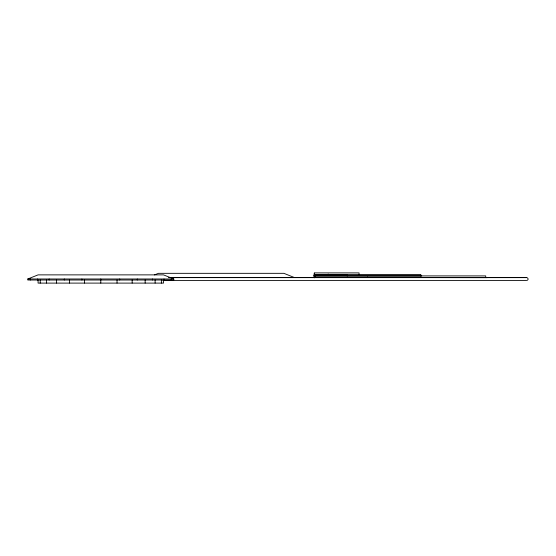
<?xml version="1.0" encoding="UTF-8"?>
<svg xmlns="http://www.w3.org/2000/svg" width="556" height="556" viewBox="0 0 556 556"><rect width="100%" height="100%" fill="white"/><g stroke="black" fill="none" stroke-linecap="round" stroke-linejoin="round"><path stroke-width="0.83" d="M314.307 273.163L314.355 275.964L314.244 274.442L420.788 274.421L420.788 275.964M527.47 280.335L528.2 279.084L527.47 277.826M27.8 278.987L38.079 274.873L163.513 274.873L173.792 278.987L173.792 280.015L27.8 280.015L27.8 278.987L173.792 278.987M154.505 274.914L158.46 273.33L283.894 273.33L294.173 277.451L169.559 277.451M314.244 274.685L347.208 274.629M313.285 275.964L421.747 275.964M313.195 277.451L487.258 277.646M168.899 277.486L526.747 277.486M168.899 277.632L526.747 277.632M162.998 280.481L526.747 280.481M314.731 277.048L314.988 277.451M314.244 275.567L314.349 277.486L314.307 272.899L359.058 272.899L359.058 274.442M314.731 276.165L314.939 277.055M314.286 274.886L314.369 275.567M314.529 277.84L314.731 275.908L485.715 275.908L485.715 277.451M367.634 277.048L367.634 277.451M347.208 275.567L347.208 275.964M328.158 274.038L328.158 274.442M171.304 278.987L171.304 280.015M164.013 278.987L164.013 280.015M163.513 280.015L163.513 283.101L38.079 283.101L38.079 280.015M161.379 280.015L161.379 283.101M155.11 280.015L155.11 283.101M152.413 278.987L152.413 280.015M145.144 280.015L145.144 283.101M137.297 278.987L137.297 280.015M132.154 280.015L132.154 283.101M119.693 278.987L119.693 280.015M117.031 280.015L117.031 283.101M100.796 278.987L100.796 283.101M84.568 280.015L84.568 283.101M81.906 278.987L81.906 280.015M69.437 280.015L69.437 283.101M64.301 278.987L64.301 280.015M56.448 280.015L56.448 283.101M49.178 278.987L49.178 280.015M46.482 280.015L46.482 283.101M40.22 280.015L40.22 283.101M37.579 278.987L37.579 280.015M30.288 278.987L30.288 280.015"/></g></svg>
